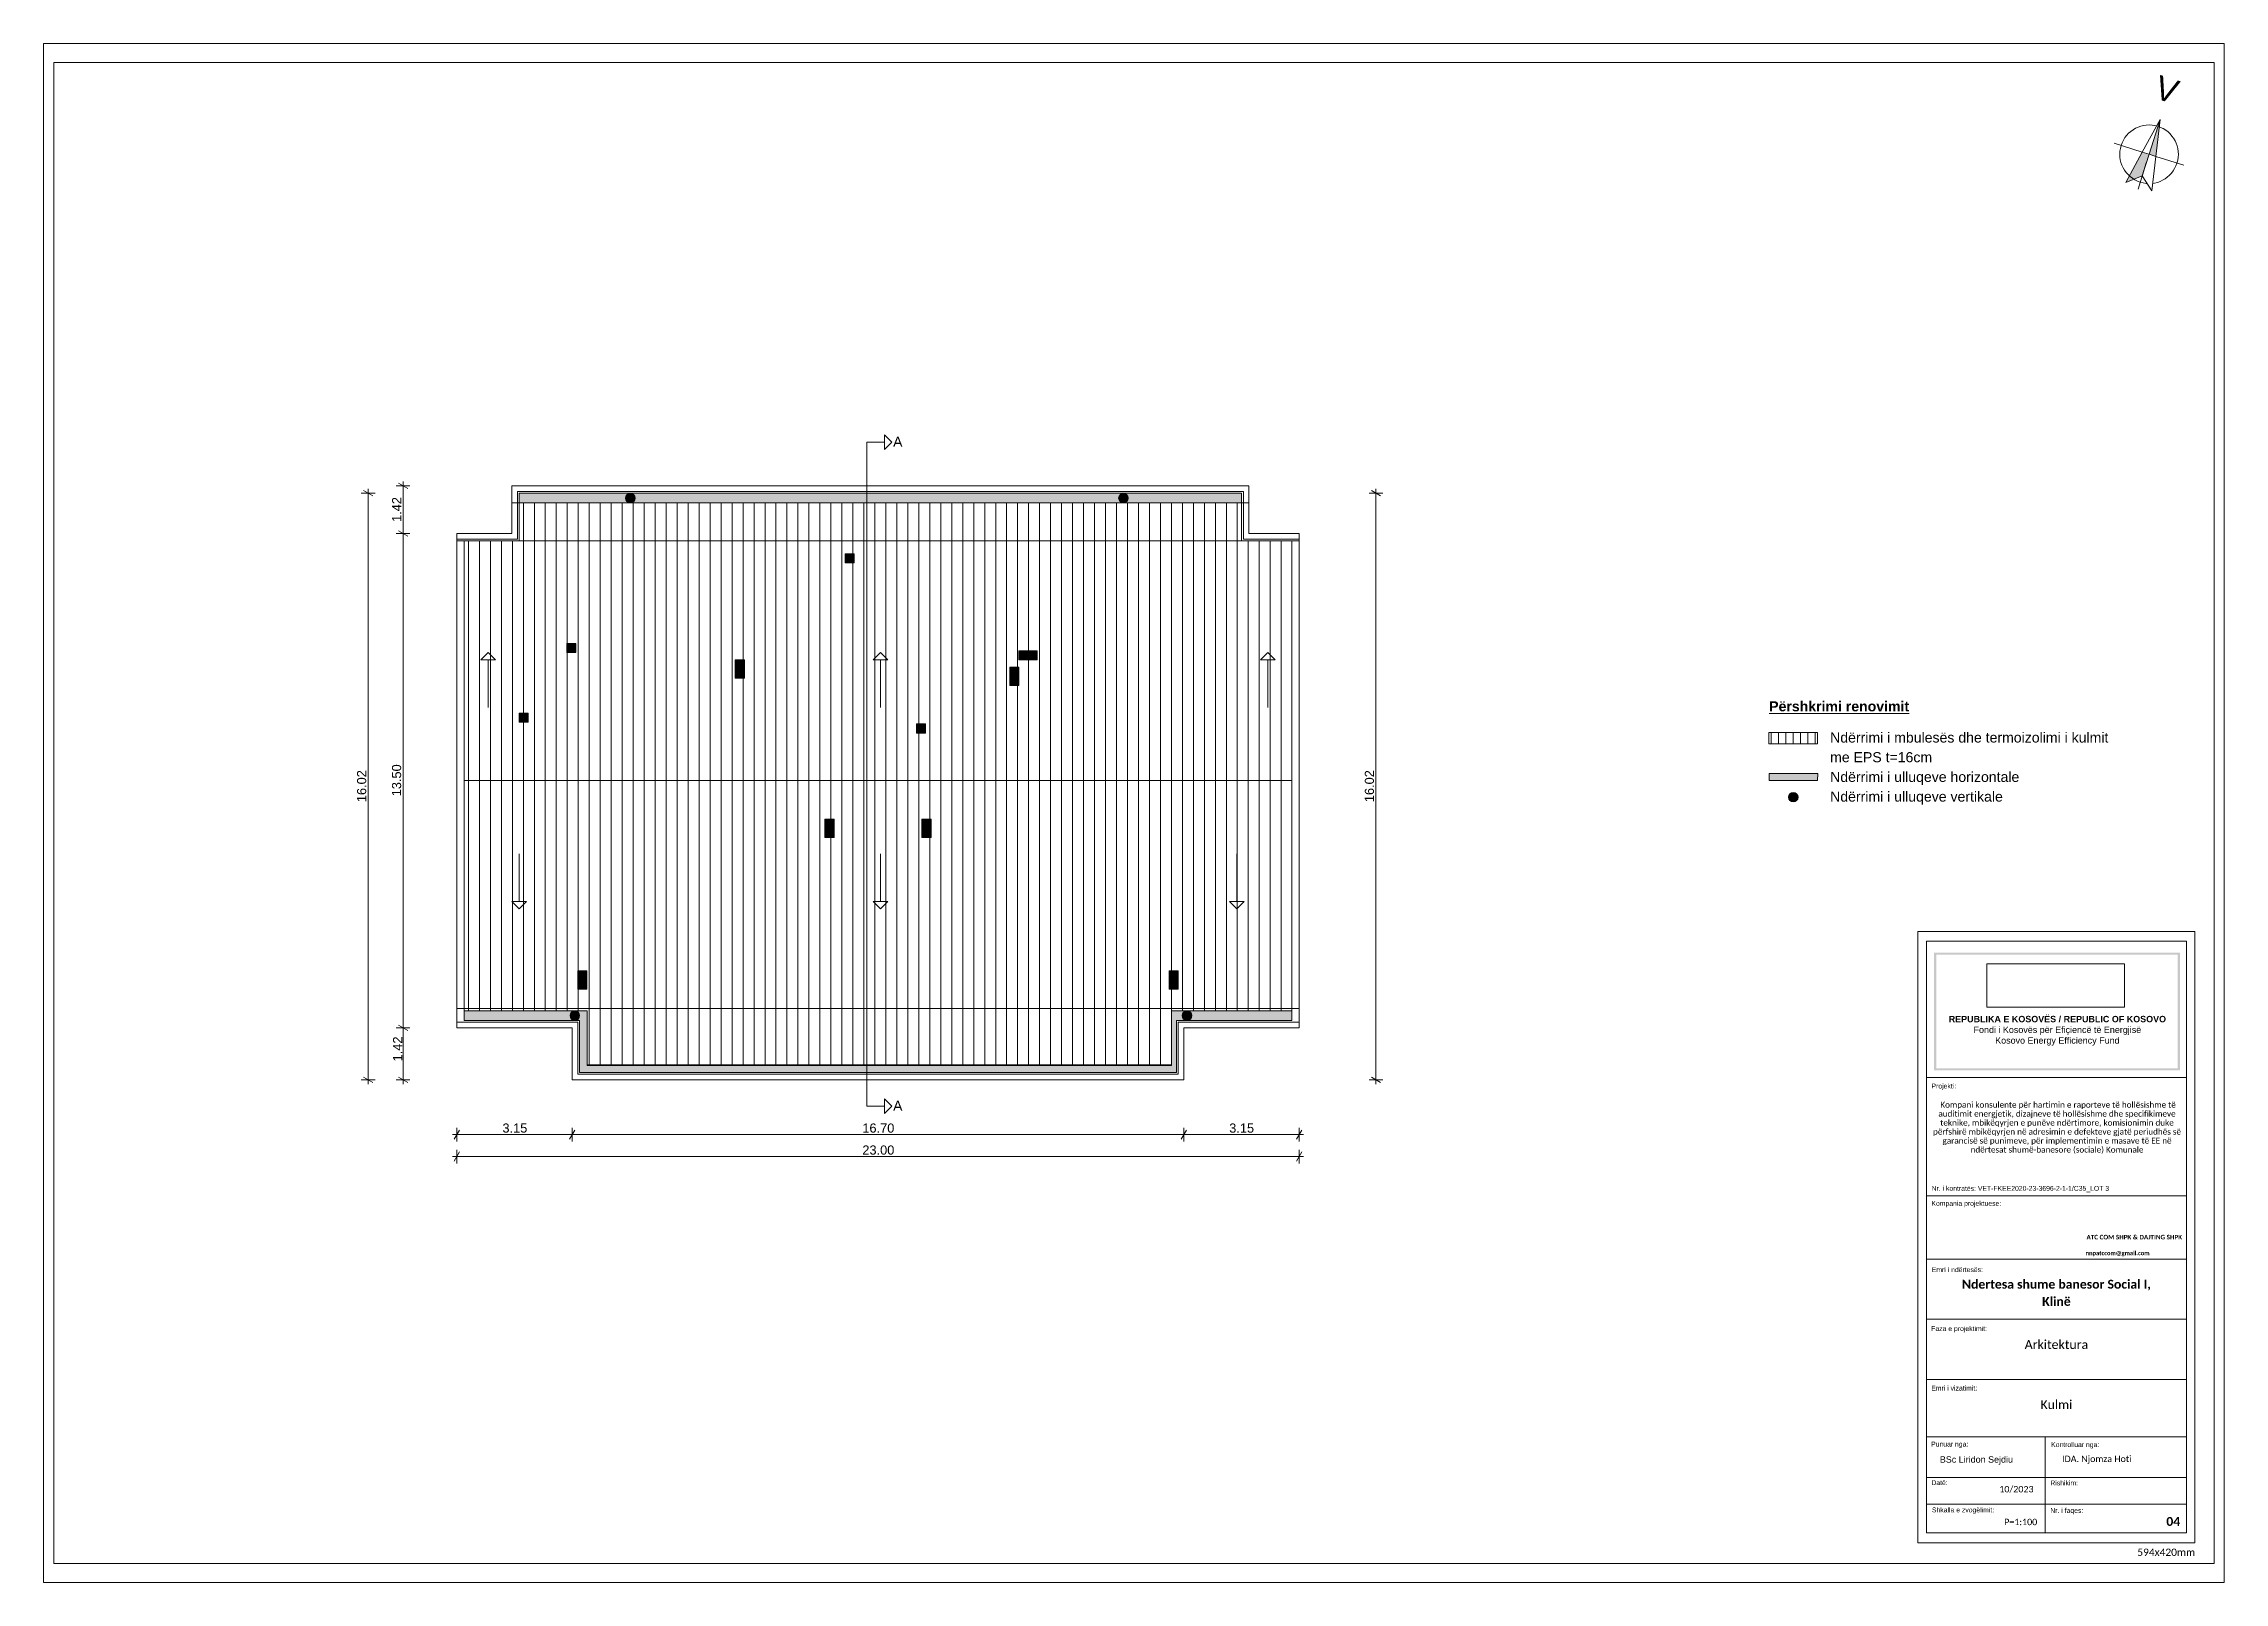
# Paper-space layout 'pdf' of a CAD drawing. Header units: feet, sheet in inches. Extents: x 0 to 16.5, y 0 to 11.6.
# The model-space entities are those that its viewports show. They can reach past a viewport. Long polylines and large blocks are cut down to what shows.
import ezdxf
from ezdxf.enums import TextEntityAlignment as Align

# ---------------------------------------------------------------- set-up
doc = ezdxf.new("R2010")
doc.units = ezdxf.units.FT
doc.header["$MEASUREMENT"] = 0
doc.header["$XCLIPFRAME"] = 0
doc.set_wipeout_variables(frame=1)
doc.linetypes.add('Dot & Dashed', pattern=[335.138881, 176.388884, -88.194442, 0, -70.555556])
doc.linetypes.add('Wipeout_Contour', pattern=[1000, 0, -1000])
for name, color, linetype, lineweight in [('Annotation - Text_Pen_No__1', 7, 'Continuous', 5), ('Dimensioning - General_Pen_No__1', 7, 'Continuous', 5), ('Dimensioning - General_Pen_No__41', 7, 'Continuous', 5), ('Exterior walls_Pen_No__1', 7, 'Continuous', 5), ('Exterior walls_Pen_No__20', 1, 'Continuous', 5), ('Interior - Furniture _Pen_No__1', 7, 'Continuous', 5), ('Shell - Roof_Pen_No__1', 7, 'Continuous', 5), ('Shell - Roof_Pen_No__21', 7, 'Continuous', 5), ('Structural - Bearing_Pen_No__1', 7, 'Continuous', 5), ('Text blocks_Pen_No__1', 7, 'Continuous', 5), ('Text blocks_Pen_No__20', 1, 'Continuous', 5)]:
    doc.layers.add(name, color=color, linetype=linetype, lineweight=lineweight)
for name, color, linetype, lineweight, true_color in [('Annotation - Text_Pen_No__61', 7, 'Continuous', 5, 0x6a6a6a), ('Exterior walls_Pen_No__102', 7, 'Continuous', 5, 0xcccccc), ('Shell - Roof_Pen_No__61', 7, 'Continuous', 5, 0x6a6a6a), ('Structural - Bearing_Pen_No__25', 7, 'Continuous', 5, 0x40a5ff), ('Structural - Bearing_Pen_No__62', 7, 'Continuous', 5, 0xaaaaaa), ('Structural - Bearing_Pen_No__86', 7, 'Continuous', 5, 0x5555ff), ('Structural - Bearing_Pen_No__89', 7, 'Continuous', 5, 0x71cebe)]:
    doc.layers.add(name, color=color, linetype=linetype, lineweight=lineweight, true_color=true_color)
for name, color, linetype in [('Dimensioning - General', 7, 'Continuous'), ('Drawing & Figure', 7, 'Continuous'), ('Exterior walls', 7, 'Continuous'), ('Interior - Furniture', 7, 'Continuous'), ('Shell - Roof', 7, 'Continuous'), ('Structural - Bearing', 7, 'Continuous')]:
    doc.layers.add(name, color=color, linetype=linetype)
doc.styles.add('GENERATED_STYLE_1', font='arial.ttf')
doc.styles.add('GENERATED_STYLE_2', font='arialbd.ttf')
doc.styles.add('GENERATED_STYLE_3', font='calibri.ttf')
doc.styles.add('GENERATED_STYLE_4', font='calibrib.ttf')
doc.styles.add('GENERATED_STYLE_5', font='calibril.ttf')
doc.dimstyles.new('GENERATED_STYLE__1', dxfattribs={"dimtxt": 250, "dimasz": 190, "dimexe": 0.18, "dimexo": 3, "dimgap": 0.09, "dimtad": 1, "dimtih": 1, "dimtoh": 1, "dimlfac": 0.001, "dimzin": 0, "dimdsep": 46, "dimtxsty": 'GENERATED_STYLE_1', "dimblk": 'ARROWHEAD_2', "dimblk1": 'ARROWHEAD_2', "dimblk2": 'ARROWHEAD_2', "dimcen": 0.09, "dimclrd": 7, "dimclre": 7, "dimclrt": 7, "dimadec": 0, "dimazin": 0, "dimtfac": 1, "dimtdec": 4, "dimtmove": 0, "dimatfit": 3, "dimfxl": 1, "dimtolj": 1, "dimtzin": 0, "dimarcsym": 0})
doc.dimstyles.new('GENERATED_STYLE__2', dxfattribs={"dimtxt": 250, "dimasz": 190, "dimexe": 0.18, "dimexo": 3, "dimgap": 0.09, "dimtad": 1, "dimlfac": 0.001, "dimzin": 0, "dimdsep": 46, "dimtxsty": 'GENERATED_STYLE_1', "dimblk": 'ARROWHEAD_2', "dimblk1": 'ARROWHEAD_2', "dimblk2": 'ARROWHEAD_2', "dimcen": 0.09, "dimclrd": 7, "dimclre": 7, "dimclrt": 7, "dimadec": 0, "dimazin": 0, "dimtfac": 1, "dimtdec": 4, "dimtmove": 2, "dimatfit": 3, "dimfxl": 1, "dimtolj": 1, "dimtzin": 0, "dimarcsym": 0})
doc.dimstyles.new('GENERATED_STYLE__3', dxfattribs={"dimtxt": 250, "dimasz": 190, "dimexe": 0.18, "dimexo": 3, "dimgap": 0.09, "dimtad": 1, "dimlfac": 0.001, "dimzin": 0, "dimdsep": 46, "dimtxsty": 'GENERATED_STYLE_1', "dimblk": 'ARROWHEAD_2', "dimblk1": 'ARROWHEAD_2', "dimblk2": 'ARROWHEAD_2', "dimcen": 0.09, "dimclrd": 7, "dimclre": 7, "dimclrt": 7, "dimadec": 0, "dimazin": 0, "dimtfac": 1, "dimtdec": 4, "dimtmove": 0, "dimatfit": 3, "dimfxl": 1, "dimtolj": 1, "dimtzin": 0, "dimarcsym": 0})
picture_1 = doc.add_image_def('image1.png', size_in_pixel=(354, 134))

# ---------------------------------------------------------------- blocks, each defined once
blk = doc.blocks.new('Slab_1', base_point=(2576682, -107809))
at = {"layer": 'Structural - Bearing_Pen_No__89', "color": 123, "linetype": 'Continuous', "lineweight": 5, "true_color": 0x71cebe, "flags": 128}
blk.add_lwpolyline([(2576682, -107809), (2579832, -107809), (2579832, -109229), (2596532, -109229), (2596532, -107809), (2599682, -107809), (2599682, -107288), (2576682, -107288)], close=True, dxfattribs=at)
blk = doc.blocks.new('Slab_2', base_point=(2599682, -94509))
at = {"layer": 'Structural - Bearing_Pen_No__89', "color": 123, "linetype": 'Continuous', "lineweight": 5, "true_color": 0x71cebe, "flags": 128}
blk.add_lwpolyline([(2599682, -94509), (2599682, -94309), (2598312, -94309), (2598312, -93470), (2578182, -93470), (2578182, -94309), (2576682, -94309), (2576682, -94509)], close=True, dxfattribs=at)
blk = doc.blocks.new('Wall_1', base_point=(2576682, -107809))
at = {"layer": 'Exterior walls_Pen_No__1', "color": 7, "linetype": 'Continuous', "lineweight": 5, "flags": 128}
for points in [[(2579982, -107659), (2576682, -107659)], [(2576682, -107659), (2576682, -107809)], [(2576682, -107809), (2579832, -107809)]]:
    blk.add_lwpolyline(points, dxfattribs=at)
blk = doc.blocks.new('Wall_2', base_point=(2579832, -107809))
at = {"layer": 'Exterior walls_Pen_No__1', "color": 7, "linetype": 'Continuous', "lineweight": 5, "flags": 128}
for points in [[(2579982, -109079), (2579982, -107659)], [(2579832, -107809), (2579832, -109229)]]:
    blk.add_lwpolyline(points, dxfattribs=at)
blk = doc.blocks.new('Wall_3', base_point=(2579832, -109229))
at = {"layer": 'Exterior walls_Pen_No__1', "color": 7, "linetype": 'Continuous', "lineweight": 5, "flags": 128}
for points in [[(2579832, -109229), (2596532, -109229)], [(2596382, -109079), (2579982, -109079)]]:
    blk.add_lwpolyline(points, dxfattribs=at)
blk = doc.blocks.new('Wall_4', base_point=(2596532, -109229))
at = {"layer": 'Exterior walls_Pen_No__1', "color": 7, "linetype": 'Continuous', "lineweight": 5, "flags": 128}
for points in [[(2596382, -107659), (2596382, -109079)], [(2596532, -109229), (2596532, -107809)]]:
    blk.add_lwpolyline(points, dxfattribs=at)
blk = doc.blocks.new('Wall_5', base_point=(2596532, -107809))
at = {"layer": 'Exterior walls_Pen_No__1', "color": 7, "linetype": 'Continuous', "lineweight": 5, "flags": 128}
for points in [[(2599682, -107659), (2596382, -107659)], [(2599682, -107809), (2599682, -107659)], [(2596532, -107809), (2599682, -107809)]]:
    blk.add_lwpolyline(points, dxfattribs=at)
blk = doc.blocks.new('Wall_6', base_point=(2599682, -94309))
at = {"layer": 'Exterior walls_Pen_No__1', "color": 7, "linetype": 'Continuous', "lineweight": 5, "flags": 128}
for points in [[(2598162, -94459), (2599682, -94459)], [(2599682, -94309), (2598312, -94309)], [(2599682, -94459), (2599682, -94309)]]:
    blk.add_lwpolyline(points, dxfattribs=at)
blk = doc.blocks.new('Wall_7', base_point=(2598312, -94309))
at = {"layer": 'Exterior walls_Pen_No__1', "color": 7, "linetype": 'Continuous', "lineweight": 5, "flags": 128}
for points in [[(2598162, -93159), (2598162, -94459)], [(2598312, -94309), (2598312, -93009)]]:
    blk.add_lwpolyline(points, dxfattribs=at)
blk = doc.blocks.new('Wall_8', base_point=(2598312, -93009))
at = {"layer": 'Exterior walls_Pen_No__1', "color": 7, "linetype": 'Continuous', "lineweight": 5, "flags": 128}
for points in [[(2598312, -93009), (2578182, -93009)], [(2578332, -93159), (2598162, -93159)]]:
    blk.add_lwpolyline(points, dxfattribs=at)
blk = doc.blocks.new('Wall_9', base_point=(2578182, -93009))
at = {"layer": 'Exterior walls_Pen_No__1', "color": 7, "linetype": 'Continuous', "lineweight": 5, "flags": 128}
for points in [[(2578182, -93009), (2578182, -94309)], [(2578332, -94459), (2578332, -93159)]]:
    blk.add_lwpolyline(points, dxfattribs=at)
blk = doc.blocks.new('Wall_10', base_point=(2578182, -94309))
at = {"layer": 'Exterior walls_Pen_No__1', "color": 7, "linetype": 'Continuous', "lineweight": 5, "flags": 128}
for points in [[(2578182, -94309), (2576682, -94309)], [(2576682, -94309), (2576682, -94459)], [(2576682, -94459), (2578332, -94459)]]:
    blk.add_lwpolyline(points, dxfattribs=at)
blk = doc.blocks.new('North Symbol 22')
at = {"layer": 'Interior - Furniture', "linetype": 'Continuous', "lineweight": 0, "true_color": 0x000000}
blk.add_hatch(color=18, dxfattribs=at).paths.add_polyline_path([(0, 0), (0, 1000), (-194, 0)])
at = {"layer": 'Interior - Furniture _Pen_No__1', "color": 7, "linetype": 'Continuous', "lineweight": 5}
for p, q in [((0, 1000), (-194, 0)), ((0, 0), (0, 1000)), ((-194, 0), (0, 0))]:
    blk.add_line(p, q, dxfattribs=at)
for start, end in [(0, 180), (180, 0)]:
    blk.add_arc((0, 0), 800, start, end, dxfattribs=at)
at = {"layer": 'Interior - Furniture _Pen_No__1', "color": 7, "lineweight": 5, "style": 'GENERATED_STYLE_1'}
blk.add_attdef('txt', text='', height=650, dxfattribs=at).set_placement((0, 1323), align=Align.BOTTOM_CENTER)
at = {"color": 254, "linetype": 'Wipeout_Contour', "lineweight": 0, "ltscale": 1195.088182}
blk.add_wipeout([(0, 0), (0, 1000), (194, 0)], dxfattribs=at).dxf.layer = 'Interior - Furniture'
at = {"layer": 'Interior - Furniture _Pen_No__1', "color": 7, "linetype": 'Continuous', "lineweight": 5}
for p, q in [((0, 1000), (194, 0)), ((0, 0), (0, 1000)), ((194, 0), (0, 0))]:
    blk.add_line(p, q, dxfattribs=at)
at = {"color": 254, "linetype": 'Wipeout_Contour', "lineweight": 0, "ltscale": 1813.560114}
blk.add_wipeout([(0, 0), (0, -618), (-375, -927), (-194, 0)], dxfattribs=at).dxf.layer = 'Interior - Furniture'
at = {"layer": 'Interior - Furniture', "linetype": 'Continuous', "lineweight": 0, "true_color": 0x000000}
blk.add_hatch(color=18, dxfattribs=at).paths.add_polyline_path([(0, 0), (0, -618), (375, -927), (194, 0)])
at = {"layer": 'Interior - Furniture _Pen_No__1', "color": 7, "linetype": 'Continuous', "lineweight": 5}
for p, q in [((-194, 0), (-1000, 0)), ((-375, -927), (-194, 0)), ((-194, 0), (0, 0)), ((0, 0), (0, -618)), ((0, 0), (0, -618)), ((194, 0), (0, 0)), ((375, -927), (194, 0)), ((194, 0), (1000, 0)), ((0, -250), (0, -1000)), ((0, -618), (-375, -927)), ((0, -618), (375, -927))]:
    blk.add_line(p, q, dxfattribs=at)
blk = doc.blocks.new('*D13', base_point=(2247654, -76425))
at = {"layer": 'Dimensioning - General_Pen_No__1', "color": 7, "linetype": 'Continuous', "lineweight": 5, "transparency": 16777216}
for p, q in [((2576560, -110729), (2576682, -110729)), ((2576754, -110604), (2576610, -110854)), ((2576682, -110917), (2576682, -110542)), ((2576682, -110729), (2579832, -110729)), ((2579904, -110604), (2579760, -110854)), ((2579832, -110917), (2579832, -110542))]:
    blk.add_line(p, q, dxfattribs=at)
at = {"layer": 'Dimensioning - General_Pen_No__1', "color": 7, "lineweight": 5, "transparency": 16777216, "insert": (2577925, -110679), "char_height": 250, "attachment_point": 7, "style": 'GENERATED_STYLE_1'}
blk.add_mtext('\\A1;3.15', dxfattribs=at)
blk = doc.blocks.new('ARROWHEAD_2')
at = {"color": 0, "linetype": 'Continuous', "lineweight": 0}
for p, q in [((0, 0), (-1, 0)), ((-0.38, -0.66), (0.38, 0.66))]:
    blk.add_line(p, q, dxfattribs=at)
blk = doc.blocks.new('*D15', base_point=(2247654, -76425))
at = {"layer": 'Dimensioning - General_Pen_No__1', "color": 7, "linetype": 'Continuous', "lineweight": 5, "transparency": 16777216}
for p, q in [((2579904, -110604), (2579760, -110854)), ((2579832, -110917), (2579832, -110542)), ((2579832, -110729), (2596532, -110729)), ((2596604, -110604), (2596460, -110854)), ((2596532, -110917), (2596532, -110542))]:
    blk.add_line(p, q, dxfattribs=at)
at = {"layer": 'Dimensioning - General_Pen_No__1', "color": 7, "lineweight": 5, "transparency": 16777216, "insert": (2587755, -110679), "char_height": 250, "attachment_point": 7, "style": 'GENERATED_STYLE_1'}
blk.add_mtext('\\A1;16.70', dxfattribs=at)
blk = doc.blocks.new('*D16', base_point=(2247654, -76425))
at = {"layer": 'Dimensioning - General_Pen_No__1', "color": 7, "linetype": 'Continuous', "lineweight": 5, "transparency": 16777216}
for p, q in [((2596604, -110604), (2596460, -110854)), ((2596532, -110917), (2596532, -110542)), ((2596532, -110729), (2599682, -110729)), ((2599610, -110854), (2599754, -110604)), ((2599682, -110917), (2599682, -110542)), ((2599682, -110729), (2599805, -110729))]:
    blk.add_line(p, q, dxfattribs=at)
at = {"layer": 'Dimensioning - General_Pen_No__1', "color": 7, "lineweight": 5, "transparency": 16777216, "insert": (2597775, -110679), "char_height": 250, "attachment_point": 7, "style": 'GENERATED_STYLE_1'}
blk.add_mtext('\\A1;3.15', dxfattribs=at)
blk = doc.blocks.new('*D17', base_point=(2247654, -76425))
at = {"layer": 'Dimensioning - General_Pen_No__1', "color": 7, "linetype": 'Continuous', "lineweight": 5, "transparency": 16777216}
for p, q in [((2575087, -107737), (2575337, -107881)), ((2575400, -107809), (2575025, -107809)), ((2575212, -109229), (2575212, -107809)), ((2575400, -109229), (2575025, -109229)), ((2575087, -109157), (2575337, -109301)), ((2575212, -109351), (2575212, -109229))]:
    blk.add_line(p, q, dxfattribs=at)
at = {"layer": 'Dimensioning - General_Pen_No__1', "color": 7, "lineweight": 5, "transparency": 16777216, "insert": (2575187, -108729), "char_height": 250, "attachment_point": 7, "rotation": 90, "style": 'GENERATED_STYLE_1'}
blk.add_mtext('\\A1;1.42', dxfattribs=at)
blk = doc.blocks.new('*D18', base_point=(2247654, -76425))
at = {"layer": 'Dimensioning - General_Pen_No__1', "color": 7, "linetype": 'Continuous', "lineweight": 5, "transparency": 16777216}
for p, q in [((2575400, -94309), (2575025, -94309)), ((2575087, -94237), (2575337, -94381)), ((2575212, -107809), (2575212, -94309)), ((2575087, -107737), (2575337, -107881)), ((2575400, -107809), (2575025, -107809))]:
    blk.add_line(p, q, dxfattribs=at)
at = {"layer": 'Dimensioning - General_Pen_No__1', "color": 7, "lineweight": 5, "transparency": 16777216, "insert": (2575162, -101487), "char_height": 250, "attachment_point": 7, "rotation": 90, "style": 'GENERATED_STYLE_1'}
blk.add_mtext('\\A1;13.50', dxfattribs=at)
blk = doc.blocks.new('*D19', base_point=(2247654, -76425))
at = {"layer": 'Dimensioning - General_Pen_No__1', "color": 7, "linetype": 'Continuous', "lineweight": 5, "transparency": 16777216}
for p, q in [((2575212, -93009), (2575212, -92887)), ((2575400, -93009), (2575025, -93009)), ((2575337, -93081), (2575087, -92937)), ((2575212, -94309), (2575212, -93009)), ((2575400, -94309), (2575025, -94309)), ((2575087, -94237), (2575337, -94381))]:
    blk.add_line(p, q, dxfattribs=at)
at = {"layer": 'Dimensioning - General_Pen_No__1', "color": 7, "lineweight": 5, "transparency": 16777216, "insert": (2575162, -93992), "char_height": 250, "attachment_point": 7, "rotation": 90, "style": 'GENERATED_STYLE_1'}
blk.add_mtext('\\A1;1.42', dxfattribs=at)
blk = doc.blocks.new('*D20', base_point=(2247654, -76425))
at = {"layer": 'Dimensioning - General_Pen_No__1', "color": 7, "linetype": 'Continuous', "lineweight": 5, "transparency": 16777216}
for p, q in [((2601970, -93209), (2601595, -93209)), ((2601907, -93281), (2601657, -93137)), ((2601782, -93209), (2601782, -93087)), ((2601782, -109229), (2601782, -93209)), ((2601970, -109229), (2601595, -109229)), ((2601657, -109157), (2601907, -109301)), ((2601782, -109351), (2601782, -109229))]:
    blk.add_line(p, q, dxfattribs=at)
at = {"layer": 'Dimensioning - General_Pen_No__1', "color": 7, "lineweight": 5, "transparency": 16777216, "insert": (2601732, -101647), "char_height": 250, "attachment_point": 7, "rotation": 90, "style": 'GENERATED_STYLE_1'}
blk.add_mtext('\\A1;16.02', dxfattribs=at)
blk = doc.blocks.new('*D21', base_point=(2247654, -76425))
at = {"layer": 'Dimensioning - General_Pen_No__1', "color": 7, "linetype": 'Continuous', "lineweight": 5, "transparency": 16777216}
for p, q in [((2576560, -111329), (2576682, -111329)), ((2576754, -111204), (2576610, -111454)), ((2576682, -111517), (2576682, -111142)), ((2576682, -111329), (2599682, -111329)), ((2599610, -111454), (2599754, -111204)), ((2599682, -111517), (2599682, -111142)), ((2599682, -111329), (2599805, -111329))]:
    blk.add_line(p, q, dxfattribs=at)
at = {"layer": 'Dimensioning - General_Pen_No__1', "color": 7, "lineweight": 5, "transparency": 16777216, "insert": (2587755, -111279), "char_height": 250, "attachment_point": 7, "style": 'GENERATED_STYLE_1'}
blk.add_mtext('\\A1;23.00', dxfattribs=at)
blk = doc.blocks.new('*D22', base_point=(2247654, -76425))
at = {"layer": 'Dimensioning - General_Pen_No__1', "color": 7, "linetype": 'Continuous', "lineweight": 5, "transparency": 16777216}
for p, q in [((2574446, -93209), (2574071, -93209)), ((2574383, -93281), (2574133, -93137)), ((2574258, -93209), (2574258, -93087)), ((2574258, -109229), (2574258, -93209)), ((2574446, -109229), (2574071, -109229)), ((2574133, -109157), (2574383, -109301)), ((2574258, -109351), (2574258, -109229))]:
    blk.add_line(p, q, dxfattribs=at)
at = {"layer": 'Dimensioning - General_Pen_No__1', "color": 7, "lineweight": 5, "transparency": 16777216, "insert": (2574208, -101647), "char_height": 250, "attachment_point": 7, "rotation": 90, "style": 'GENERATED_STYLE_1'}
blk.add_mtext('\\A1;16.02', dxfattribs=at)
blk = doc.blocks.new('Line_1', base_point=(2588247, -99059))
at = {"layer": 'Shell - Roof_Pen_No__1', "color": 7, "linetype": 'Continuous', "lineweight": 5}
for p, q in [((2588247, -97559), (2588047, -97759)), ((2588247, -97559), (2588447, -97759)), ((2588447, -97759), (2588047, -97759))]:
    blk.add_line(p, q, dxfattribs=at)
at = {"layer": 'Shell - Roof_Pen_No__21', "color": 7, "linetype": 'Continuous', "lineweight": 5}
blk.add_line((2588247, -99059), (2588247, -97759), dxfattribs=at)
blk = doc.blocks.new('Line_2', base_point=(2588247, -103059))
at = {"layer": 'Shell - Roof_Pen_No__1', "color": 7, "linetype": 'Continuous', "lineweight": 5}
for p, q in [((2588247, -104559), (2588047, -104359)), ((2588047, -104359), (2588447, -104359)), ((2588247, -104559), (2588447, -104359))]:
    blk.add_line(p, q, dxfattribs=at)
at = {"layer": 'Shell - Roof_Pen_No__21', "color": 7, "linetype": 'Continuous', "lineweight": 5}
blk.add_line((2588247, -103059), (2588247, -104359), dxfattribs=at)
blk = doc.blocks.new('Line_3', base_point=(2598832, -99059))
at = {"layer": 'Shell - Roof_Pen_No__1', "color": 7, "linetype": 'Continuous', "lineweight": 5}
for p, q in [((2598832, -97559), (2598632, -97759)), ((2598832, -97559), (2599032, -97759)), ((2599032, -97759), (2598632, -97759))]:
    blk.add_line(p, q, dxfattribs=at)
at = {"layer": 'Shell - Roof_Pen_No__21', "color": 7, "linetype": 'Continuous', "lineweight": 5}
blk.add_line((2598832, -99059), (2598832, -97759), dxfattribs=at)
blk = doc.blocks.new('Line_4', base_point=(2577532, -99059))
at = {"layer": 'Shell - Roof_Pen_No__1', "color": 7, "linetype": 'Continuous', "lineweight": 5}
for p, q in [((2577532, -97559), (2577332, -97759)), ((2577532, -97559), (2577732, -97759)), ((2577732, -97759), (2577332, -97759))]:
    blk.add_line(p, q, dxfattribs=at)
at = {"layer": 'Shell - Roof_Pen_No__21', "color": 7, "linetype": 'Continuous', "lineweight": 5}
blk.add_line((2577532, -99059), (2577532, -97759), dxfattribs=at)
blk = doc.blocks.new('Line_5', base_point=(2578382, -103059))
at = {"layer": 'Shell - Roof_Pen_No__1', "color": 7, "linetype": 'Continuous', "lineweight": 5}
for p, q in [((2578382, -104559), (2578182, -104359)), ((2578182, -104359), (2578582, -104359)), ((2578382, -104559), (2578582, -104359))]:
    blk.add_line(p, q, dxfattribs=at)
at = {"layer": 'Shell - Roof_Pen_No__21', "color": 7, "linetype": 'Continuous', "lineweight": 5}
blk.add_line((2578382, -103059), (2578382, -104359), dxfattribs=at)
blk = doc.blocks.new('Line_6', base_point=(2597982, -103059))
at = {"layer": 'Shell - Roof_Pen_No__1', "color": 7, "linetype": 'Continuous', "lineweight": 5}
for p, q in [((2597982, -104559), (2597782, -104359)), ((2597782, -104359), (2598182, -104359)), ((2597982, -104559), (2598182, -104359))]:
    blk.add_line(p, q, dxfattribs=at)
at = {"layer": 'Shell - Roof_Pen_No__21', "color": 7, "linetype": 'Continuous', "lineweight": 5}
blk.add_line((2597982, -103059), (2597982, -104359), dxfattribs=at)
blk = doc.blocks.new('Line_7', base_point=(2587881, -91813))
at = {"layer": 'Exterior walls_Pen_No__20', "color": 1, "linetype": 'Continuous', "lineweight": 5}
for p, q in [((2588557, -91813), (2588357, -91613)), ((2588357, -92013), (2588357, -91613)), ((2587881, -91813), (2588357, -91813)), ((2588557, -91813), (2588357, -92013))]:
    blk.add_line(p, q, dxfattribs=at)
blk = doc.blocks.new('Line_8', base_point=(2587881, -109953))
at = {"layer": 'Exterior walls_Pen_No__20', "color": 1, "linetype": 'Continuous', "lineweight": 5}
for p, q in [((2587881, -109953), (2588357, -109953)), ((2588557, -109953), (2588357, -109753)), ((2588357, -110153), (2588357, -109753)), ((2588557, -109953), (2588357, -110153))]:
    blk.add_line(p, q, dxfattribs=at)

msp = doc.modelspace()

# ---------------------------------------------------------------- hatches: boundary and pattern name
at = {"layer": 'Exterior walls_Pen_No__102', "linetype": 'Continuous', "lineweight": 5, "true_color": 0xcccccc}
for points in [[(2587532.326, -95109.236), (2587282.326, -95109.236), (2587282.326, -94859.236), (2587532.326, -94859.236)], [(2579932.326, -97559.236), (2579682.326, -97559.236), (2579682.326, -97309.236), (2579932.326, -97309.236)], [(2592032.326, -97759.236), (2592032.326, -97509.236), (2592532.326, -97509.236), (2592532.326, -97759.236)], [(2584532.326, -98259.236), (2584282.326, -98259.236), (2584282.326, -97759.236), (2584532.326, -97759.236)], [(2592032.326, -98459.236), (2591782.326, -98459.236), (2591782.326, -97959.236), (2592032.326, -97959.236)], [(2578632.326, -99462.267), (2578382.326, -99462.267), (2578382.326, -99212.267), (2578632.326, -99212.267)], [(2589482.326, -99759.236), (2589232.326, -99759.236), (2589232.326, -99509.236), (2589482.326, -99509.236)], [(2586982.326, -102609.236), (2586732.326, -102609.236), (2586732.326, -102109.236), (2586982.326, -102109.236)], [(2589632.326, -102609.236), (2589382.326, -102609.236), (2589382.326, -102109.236), (2589632.326, -102109.236)], [(2580232.326, -106759.236), (2579982.326, -106759.236), (2579982.326, -106259.236), (2580232.326, -106259.236)], [(2596382.326, -106759.236), (2596132.326, -106759.236), (2596132.326, -106259.236), (2596382.326, -106259.236)]]:
    msp.add_hatch(color=254, dxfattribs=at).paths.add_polyline_path(points)
at = {"layer": 'Structural - Bearing_Pen_No__1', "linetype": 'Continuous', "lineweight": 5}
for points in [[(2581417.414, -93470.206, -1), (2581417.414, -93209.237, -1)], [(2594885.168, -93470.206, -1), (2594885.168, -93209.237, -1)], [(2613180.692, -101642.487, -1), (2613180.692, -101381.518, -1)], [(2579902.925, -107609.237, -1), (2579902.925, -107348.267, -1)], [(2596621.31, -107609.237, -1), (2596621.31, -107348.267, -1)]]:
    msp.add_hatch(color=7, dxfattribs=at).paths.add_polyline_path(points)
at = {"layer": 'Structural - Bearing_Pen_No__25', "linetype": 'Continuous', "lineweight": 5, "true_color": 0x40a5ff}
for points in [[(2598112.49, -93470.206), (2578382.326, -93470.206), (2578382.326, -93209.237), (2598112.49, -93209.237)], [(2613845.968, -101058.471), (2613847.471, -100863.213), (2612520.152, -100863.213), (2612520.152, -101058.471)], [(2576882.326, -107609.237), (2580032.326, -107609.237), (2580032.326, -108824.575), (2580032.326, -109029.237), (2596332.326, -109029.237), (2596332.326, -108824.575), (2596332.326, -107609.237), (2599482.326, -107609.237), (2599482.326, -107348.267), (2596332.326, -107348.267), (2596201.38, -107348.267), (2596201.38, -108824.575), (2580238.704, -108824.575), (2580238.704, -107609.237), (2580238.704, -107347.443), (2580032.326, -107347.443), (2576882.326, -107347.443)]]:
    msp.add_hatch(color=161, dxfattribs=at).paths.add_polyline_path(points)
at = {"layer": 'Structural - Bearing_Pen_No__62', "linetype": 'Continuous', "lineweight": 5, "true_color": 0xaaaaaa}
h = msp.add_hatch(dxfattribs=at)
h.set_pattern_fill('SOLDIER_COURSE', color=253, style=0, pattern_type=2)
h.set_pattern_definition([(90, (2591696.33, -98280.23), (300, 0), [])])
h.paths.add_polyline_path([(2576882.326, -101059.237), (2576882.326, -94509.237), (2578382.326, -94509.236), (2578382.326, -93470.206), (2598112.49, -93470.206), (2598112.49, -94509.236), (2599482.326, -94509.237), (2599482.326, -101059.237)])
h = msp.add_hatch(dxfattribs=at)
h.set_pattern_fill('SOLDIER_COURSE', color=253, style=0, pattern_type=2)
h.set_pattern_definition([(90, (2613174.78, -99900.89), (-200, 0), [])])
h.paths.add_polyline_path([(2613838.454, -99747.1), (2612511.109, -99747.1), (2612511.109, -100054.677), (2613838.454, -100054.677)])
h = msp.add_hatch(dxfattribs=at)
h.set_pattern_fill('SOLDIER_COURSE', color=253, style=0, pattern_type=2)
h.set_pattern_definition([(270, (2591696.33, -103838.24), (300, 0), [])])
h.paths.add_polyline_path([(2580238.704, -107347.443), (2580238.704, -108838.165), (2596201.38, -108838.165), (2596201.38, -107348.267), (2599482.326, -107348.267), (2599482.326, -101059.237), (2596332.326, -101059.237), (2580032.326, -101059.237), (2576882.326, -101059.237), (2576882.326, -107347.443)])
at = {"layer": 'Structural - Bearing_Pen_No__86', "linetype": 'Continuous', "lineweight": 5, "true_color": 0x5555ff}
for points in [[(2617026.978, -105756.958), (2618298.218, -105756.958), (2618298.218, -105814.576), (2617084.596, -105814.576), (2617084.596, -108840.724), (2617026.978, -108840.724)], [(2617637.115, -105814.576), (2617637.115, -105756.958), (2623738.882, -105756.958), (2623738.882, -108840.724), (2623681.264, -108840.724), (2623681.264, -105814.576)], [(2617026.978, -107789.957), (2617084.596, -107789.957), (2617084.596, -108918.121), (2618298.218, -108918.121), (2618298.218, -108975.739), (2617026.978, -108975.739)], [(2617637.115, -108975.739), (2617637.115, -108918.121), (2623681.264, -108918.121), (2623681.264, -107789.957), (2623738.882, -107789.957), (2623738.882, -108975.739)]]:
    msp.add_hatch(color=173, dxfattribs=at).paths.add_polyline_path(points)

# ---------------------------------------------------------------- linework, layer by layer
at = {"layer": 'Exterior walls_Pen_No__1', "color": 7, "linetype": 'Continuous', "lineweight": 5, "flags": 128}
for points in [[(2587532.326, -95109.236), (2587282.326, -95109.236), (2587282.326, -94859.236), (2587532.326, -94859.236)], [(2579932.326, -97559.236), (2579682.326, -97559.236), (2579682.326, -97309.236), (2579932.326, -97309.236)], [(2592032.326, -97759.236), (2592032.326, -97509.236), (2592532.326, -97509.236), (2592532.326, -97759.236)], [(2584532.326, -98259.236), (2584282.326, -98259.236), (2584282.326, -97759.236), (2584532.326, -97759.236)], [(2592032.326, -98459.236), (2591782.326, -98459.236), (2591782.326, -97959.236), (2592032.326, -97959.236)], [(2578632.326, -99462.267), (2578382.326, -99462.267), (2578382.326, -99212.267), (2578632.326, -99212.267)], [(2589482.326, -99759.236), (2589232.326, -99759.236), (2589232.326, -99509.236), (2589482.326, -99509.236)], [(2586982.326, -102609.236), (2586732.326, -102609.236), (2586732.326, -102109.236), (2586982.326, -102109.236)], [(2589632.326, -102609.236), (2589382.326, -102609.236), (2589382.326, -102109.236), (2589632.326, -102109.236)], [(2580232.326, -106759.236), (2579982.326, -106759.236), (2579982.326, -106259.236), (2580232.326, -106259.236)], [(2596382.326, -106759.236), (2596132.326, -106759.236), (2596132.326, -106259.236), (2596382.326, -106259.236)]]:
    msp.add_lwpolyline(points, close=True, dxfattribs=at)
at = {"layer": 'Exterior walls_Pen_No__20', "color": 1, "linetype": 'Dot & Dashed', "lineweight": 5}
msp.add_line((2587881.214, -109952.829), (2587881.214, -91812.772), dxfattribs=at)
at = {"layer": 'Shell - Roof_Pen_No__1', "color": 7, "linetype": 'Continuous', "lineweight": 5}
for p, q in [((2616584.355, -105181.538), (2624150.32, -105181.538)), ((2616584.355, -112404.847), (2616584.355, -105181.538)), ((2624150.32, -105181.538), (2624150.32, -121881.853)), ((2616814.827, -112404.847), (2616814.827, -105444.05)), ((2616814.827, -105444.05), (2623919.848, -105444.05)), ((2623919.848, -105444.05), (2623919.848, -112404.847)), ((2623919.848, -109168.679), (2616814.827, -109168.679)), ((2616814.827, -121611.386), (2616814.827, -109734.041)), ((2623919.848, -109734.041), (2623919.848, -121611.386)), ((2623919.848, -112404.847), (2616814.827, -112404.847)), ((2623919.848, -112404.847), (2616814.827, -112404.847)), ((2623919.848, -114133.012), (2616814.827, -114133.012)), ((2623919.848, -115775.137), (2616814.827, -115775.137)), ((2623919.848, -117417.262), (2616814.827, -117417.262)), ((2623919.848, -118989.487), (2616814.827, -118989.487)), ((2620058.664, -118989.487), (2620058.664, -121611.386)), ((2623919.848, -120096.516), (2616814.827, -120096.516)), ((2623919.848, -120824.369), (2616814.827, -120824.369)), ((2624150.32, -121881.853), (2616584.355, -121881.853)), ((2623919.848, -121611.386), (2616814.827, -121611.386))]:
    msp.add_line(p, q, dxfattribs=at)
at = {"layer": 'Shell - Roof_Pen_No__21', "color": 7, "linetype": 'Continuous', "lineweight": 5}
for p, q in [((2565673.367, -81442.756), (2624673.367, -81442.756)), ((2565673.367, -122442.756), (2565673.367, -81442.756)), ((2624673.367, -122442.756), (2624673.367, -81442.756)), ((2624673.367, -122442.756), (2624673.367, -81442.756)), ((2565673.367, -122442.756), (2624673.367, -122442.756))]:
    msp.add_line(p, q, dxfattribs=at)
at = {"layer": 'Shell - Roof_Pen_No__61', "color": 251, "linetype": 'Continuous', "lineweight": 5, "true_color": 0x6a6a6a}
msp.add_line((2616584.355, -121881.853), (2616584.355, -109734.041), dxfattribs=at)
at = {"layer": 'Structural - Bearing_Pen_No__1', "color": 7, "linetype": 'Continuous', "lineweight": 5, "flags": 128}
for points in [[(2576682.326, -107809.237), (2579832.326, -107809.237), (2579832.326, -109229.237), (2596532.326, -109229.237), (2596532.326, -107809.237), (2599682.326, -107809.237), (2599682.326, -94309.237), (2598312.49, -94309.237), (2598312.49, -93009.237), (2578182.326, -93009.237), (2578182.326, -94309.237), (2576682.326, -94309.237)], [(2576882.326, -107609.237), (2580032.326, -107609.237), (2580032.326, -109029.237), (2596332.326, -109029.237), (2596332.326, -107609.237), (2599482.326, -107609.237), (2599482.326, -94509.237), (2598112.49, -94509.237), (2598112.49, -93209.237), (2578382.326, -93209.237), (2578382.326, -94509.237), (2576882.326, -94509.237)], [(2576882.326, -101059.237), (2576882.326, -94509.237), (2578382.326, -94509.236), (2578382.326, -93470.206), (2598112.49, -93470.206), (2598112.49, -94509.236), (2599482.326, -94509.237), (2599482.326, -101059.237)], [(2598112.49, -93470.206), (2578382.326, -93470.206), (2578382.326, -93209.237), (2598112.49, -93209.237)], [(2613838.454, -99747.1), (2612511.109, -99747.1), (2612511.109, -100054.677), (2613838.454, -100054.677)], [(2580238.704, -107347.443), (2580238.704, -108838.165), (2596201.38, -108838.165), (2596201.38, -107348.267), (2599482.326, -107348.267), (2599482.326, -101059.237), (2596332.326, -101059.237), (2580032.326, -101059.237), (2576882.326, -101059.237), (2576882.326, -107347.443)], [(2613845.968, -101058.471), (2613847.471, -100863.213), (2612520.152, -100863.213), (2612520.152, -101058.471)], [(2576882.326, -107609.237), (2580032.326, -107609.237), (2580032.326, -108824.575), (2580032.326, -109029.237), (2596332.326, -109029.237), (2596332.326, -108824.575), (2596332.326, -107609.237), (2599482.326, -107609.237), (2599482.326, -107348.267), (2596332.326, -107348.267), (2596201.38, -107348.267), (2596201.38, -108824.575), (2580238.704, -108824.575), (2580238.704, -107609.237), (2580238.704, -107347.443), (2580032.326, -107347.443), (2576882.326, -107347.443)]]:
    msp.add_lwpolyline(points, close=True, dxfattribs=at)
for points in [[(2581417.414, -93470.206, -1), (2581417.414, -93209.237, -1)], [(2594885.168, -93470.206, -1), (2594885.168, -93209.237, -1)], [(2613180.692, -101642.487, -1), (2613180.692, -101381.518, -1)], [(2579902.925, -107609.237, -1), (2579902.925, -107348.267, -1)], [(2596621.31, -107609.237, -1), (2596621.31, -107348.267, -1)]]:
    msp.add_lwpolyline(points, format="xyb", close=True, dxfattribs=at)

# ---------------------------------------------------------------- block references
at = {"layer": 'Exterior walls', "color": 1, "linetype": 'Continuous', "lineweight": 5}
for name, p in [('Line_7', (2587881.214, -91812.772)), ('Line_8', (2587881.214, -109952.829))]:
    msp.add_blockref(name, p, dxfattribs=at)
at = {"layer": 'Exterior walls', "color": 7, "lineweight": 5}
for name, p in [('Wall_8', (2598312.49, -93009.236)), ('Wall_9', (2578182.326, -93009.236)), ('Wall_7', (2598312.49, -94309.236)), ('Wall_10', (2578182.326, -94309.236)), ('Wall_6', (2599682.326, -94309.236)), ('Wall_1', (2576682.326, -107809.236)), ('Wall_2', (2579832.326, -107809.237)), ('Wall_4', (2596532.326, -109229.236)), ('Wall_5', (2596532.326, -107809.236)), ('Wall_3', (2579832.326, -109229.236))]:
    msp.add_blockref(name, p, dxfattribs=at)
at = {"layer": 'Interior - Furniture', "color": 104, "linetype": 'Continuous', "lineweight": 5, "true_color": 0x029e21}
ref = msp.add_blockref('North Symbol 22', (2622897.432, -83947.767), dxfattribs=dict(at, xscale=-0.9999999999999999, zscale=1000, rotation=342.5528115767323))
ref.add_attrib('txt', 'V', dxfattribs={"layer": 'Interior - Furniture _Pen_No__1', "color": 7, "lineweight": 5, "height": 650, "rotation": 342.55281158, "style": 'GENERATED_STYLE_1'}).set_placement((2623227.242, -82675.515), align=Align.BOTTOM_CENTER)
at = {"layer": 'Shell - Roof', "color": 7, "linetype": 'Continuous', "lineweight": 5}
for name, p in [('Line_4', (2577532.326, -99059.237)), ('Line_1', (2588247.408, -99059.237)), ('Line_3', (2598832.326, -99059.237)), ('Line_5', (2578382.326, -103059.237)), ('Line_2', (2588247.408, -103059.237)), ('Line_6', (2597982.326, -103059.237))]:
    msp.add_blockref(name, p, dxfattribs=at)
at = {"layer": 'Structural - Bearing', "color": 123, "linetype": 'Continuous', "lineweight": 5, "true_color": 0x71cebe}
for name, p in [('Slab_2', (2599682.326, -94509.237)), ('Slab_1', (2576682.326, -107809.236))]:
    msp.add_blockref(name, p, dxfattribs=at)

# ---------------------------------------------------------------- texts
at = {"layer": 'Annotation - Text_Pen_No__1', "color": 7, "style": 'GENERATED_STYLE_3'}
msp.add_text('IDA. Njomza Hoti', height=175, dxfattribs=at).set_placement((2620521.804, -119674.651))
at = {"layer": 'Annotation - Text_Pen_No__1', "color": 7, "linetype": 'Continuous', "lineweight": 5, "attachment_point": 2}
for s, insert, char_height, style in [('\\A1;REPUBLIKA E KOSOVËS / REPUBLIC OF KOSOVO\\P{\\fArial|b0|i0|c0|p34;Fondi i Kosovës për Efiçiencë të Energjisë\\PKosovo Energy Efficiency Fund\\P}', (2620393.801, -107484.903), 175, 'GENERATED_STYLE_2'), ('\\A1;ATC COM SHPK & DAJTING SHPK ', (2622494.396, -113466.994), 125, 'GENERATED_STYLE_4'), ('\\A1;Arkitektura', (2620367.337, -116342.297), 242.5, 'GENERATED_STYLE_3'), ('\\A1;Kulmi', (2620367.337, -117984.422), 242.5, 'GENERATED_STYLE_3'), ('\\A1;BSc Liridon Sejdiu', (2618182.296, -119516.292), 175, 'GENERATED_STYLE_1'), ('\\A1;10/2023', (2619274.671, -120327.557), 175, 'GENERATED_STYLE_3'), ('\\A1;P=1:100', (2619392.255, -121222.896), 175, 'GENERATED_STYLE_3'), ('\\A1; 04', (2623516.074, -121175.688), 242.5, 'GENERATED_STYLE_4')]:
    msp.add_mtext(s, dxfattribs=dict(at, insert=insert, char_height=char_height, style=style))
at = {"layer": 'Annotation - Text_Pen_No__1', "color": 7, "linetype": 'Continuous', "lineweight": 5, "insert": (2620384.303, -109833.239), "char_height": 160, "width": 6797.99537, "attachment_point": 2, "line_spacing_factor": 0.919632, "style": 'GENERATED_STYLE_5'}
msp.add_mtext('\\A1; Kompani konsulente për hartimin e raporteve të hollësishme të auditimit energjetik, dizajneve të hollësishme dhe specifikimeve teknike, mbikëqyrjen e punëve ndërtimore, komisionimin duke përfshirë mbikëqyrjen në adresimin e defekteve gjatë periudhës së garancisë së punimeve, për implementimin e masave të EE në ndërtesat shumë-banesore (sociale) Komunale', dxfattribs=at)
at = {"layer": 'Annotation - Text_Pen_No__1', "color": 7, "linetype": 'Continuous', "lineweight": 5, "insert": (2620367.337, -114694.711), "char_height": 242.5, "attachment_point": 2, "line_spacing_factor": 1.16153, "style": 'GENERATED_STYLE_4'}
msp.add_mtext('\\A1;Ndertesa shume banesor Social I, \\PKlinë', dxfattribs=at)
at = {"layer": 'Annotation - Text_Pen_No__61', "color": 251, "linetype": 'Continuous', "lineweight": 5, "true_color": 0x6a6a6a, "insert": (2623366.88, -122038.484), "char_height": 200, "attachment_point": 2, "style": 'GENERATED_STYLE_3'}
msp.add_mtext('\\A1;594x420mm', dxfattribs=at)
at = {"layer": 'Dimensioning - General_Pen_No__41', "color": 7, "linetype": 'Continuous', "lineweight": 5, "attachment_point": 7}
for s, insert, char_height, style in [('\\A1;{\\LPërshkrimi renovimit}', (2612522.607, -99170.252), 275, 'GENERATED_STYLE_2'), ('\\A1;Projekti:', (2616955.696, -109509.217), 133.375, 'GENERATED_STYLE_1'), ('\\A1;Kompania projektuese:', (2616954.788, -112714.56), 133.375, 'GENERATED_STYLE_1'), ('\\A1;Nr. i kontratës: VET-FKEE2020-23-3696-2-1-1/C35_LOT 3', (2616959.443, -112302.81), 133.375, 'GENERATED_STYLE_1'), ('\\A1;Emri i ndërtesës:', (2616963.353, -114486.766), 133.375, 'GENERATED_STYLE_1'), ('\\A1;Faza e projektimit:', (2616949.156, -116133.742), 133.375, 'GENERATED_STYLE_1'), ('\\A1;Emri i vizatimit:', (2616949.621, -117722.019), 133.375, 'GENERATED_STYLE_1'), ('\\A1;Punuar nga:', (2616945.461, -119290.581), 133.375, 'GENERATED_STYLE_1'), ('\\A1;Kontrolluar nga:', (2620223.098, -119303.758), 133.375, 'GENERATED_STYLE_1'), ('\\A1;Datë:', (2616953.466, -120305.367), 133.375, 'GENERATED_STYLE_1'), ('\\A1;Rishikim:', (2620201.304, -120313.589), 133.375, 'GENERATED_STYLE_1'), ('\\A1;Shkalla e zvogëlimit:', (2616968.301, -121087.97), 133.375, 'GENERATED_STYLE_1'), ('\\A1;Nr. i faqes:', (2620200.12, -121103.566), 133.375, 'GENERATED_STYLE_1')]:
    msp.add_mtext(s, dxfattribs=dict(at, insert=insert, char_height=char_height, style=style))
at = {"layer": 'Dimensioning - General_Pen_No__41', "color": 7, "linetype": 'Continuous', "lineweight": 5, "insert": (2621164.444, -114054.203), "char_height": 115, "attachment_point": 7, "line_spacing_factor": 0.922253, "style": 'GENERATED_STYLE_1'}
msp.add_mtext('\\A1;\\pt737.29,1517,2350.4,3281.9;{\\fCalibri|b1|i0|c0|p34;nnpatccom@gmail.com}', dxfattribs=at)
at = {"layer": 'Text blocks_Pen_No__1', "color": 7, "linetype": 'Continuous', "lineweight": 5, "insert": (2614187.087, -99743.341), "char_height": 275, "attachment_point": 1, "line_spacing_factor": 1.173462, "style": 'GENERATED_STYLE_1'}
msp.add_mtext('\\A1;Ndërrimi i mbulesës dhe termoizolimi i kulmit \\Pme EPS t=16cm\\PNdërrimi i ulluqeve horizontale\\PNdërrimi i ulluqeve vertikale ', dxfattribs=at)
at = {"layer": 'Text blocks_Pen_No__20', "color": 1, "linetype": 'Continuous', "lineweight": 5, "char_height": 275, "attachment_point": 3, "style": 'GENERATED_STYLE_1'}
for insert in [(2588851.232, -91663.876), (2588851.232, -109803.933)]:
    msp.add_mtext('\\A1;A', dxfattribs=dict(at, insert=insert))

# ---------------------------------------------------------------- dimensions: what is measured, and where the dimension line sits
at = {"layer": 'Dimensioning - General', "color": 7, "linetype": 'Continuous', "lineweight": 5}
dim = msp.add_linear_dim(base=(2575212.243, -93009.236), p1=(2576682.326, -94309.236), p2=(2588247.408, -93009.236), angle=90, text='1.42', dimstyle='GENERATED_STYLE__3', dxfattribs=at)
dim.commit()
dim.dimension.update_dxf_attribs({"geometry": '*D19', "text_midpoint": (2575037.243, -93667.103), "dimtype": 160, "text_rotation": 90})
for base, p1, p2, dimstyle, picture, middle in [((2574258.004, -93209.237), (2596532.326, -109229.236), (2598112.49, -93209.237), 'GENERATED_STYLE__3', '*D22', (2574083.004, -101226.664)), ((2601782.326, -93209.237), (2596532.326, -109229.236), (2598112.49, -93209.237), 'GENERATED_STYLE__3', '*D20', (2601607.326, -101226.664)), ((2575212.243, -94309.236), (2576682.326, -107809.236), (2576682.326, -94309.236), 'GENERATED_STYLE__3', '*D18', (2575037.243, -101066.664)), ((2575212.243, -107809.236), (2579832.326, -109229.236), (2576682.326, -107809.236), 'GENERATED_STYLE__2', '*D17', (2575062.243, -108404.743))]:
    dim = msp.add_linear_dim(base=base, p1=p1, p2=p2, angle=90, dimstyle=dimstyle, dxfattribs=at)
    dim.commit()
    dim.dimension.update_dxf_attribs({"geometry": picture, "text_midpoint": middle, "dimtype": 160, "text_rotation": 90})
for base, p1, p2, picture, middle in [((2579832.326, -110729.236), (2576682.326, -107809.236), (2579832.326, -109229.236), '*D13', (2578249.459, -110554.236)), ((2599682.326, -111329.236), (2576682.326, -107809.236), (2599682.326, -107809.237), '*D21', (2588174.898, -111154.236)), ((2599682.326, -110729.236), (2596532.326, -109229.236), (2599682.326, -107809.237), '*D16', (2598099.459, -110554.236)), ((2596532.326, -110729.236), (2579832.326, -109229.236), (2596532.326, -109229.236), '*D15', (2588174.898, -110554.236))]:
    dim = msp.add_linear_dim(base=base, p1=p1, p2=p2, dimstyle='GENERATED_STYLE__1', dxfattribs=at)
    dim.commit()
    dim.dimension.update_dxf_attribs({"geometry": picture, "text_midpoint": middle, "dimtype": 160})

# ---------------------------------------------------------------- pictures from other files: only their frames are drawn
at = {"layer": 'Drawing & Figure', "linetype": 'Continuous', "lineweight": 0}
image = msp.add_image(picture_1, insert=(2618466.355, -107249.658), size_in_units=(3758.688, 1183.979), dxfattribs=at)
image.set_boundary_path([(-0.5, -0.5), (353.5, 133.5)])

psp = doc.layouts.new('pdf')

# ---------------------------------------------------------------- viewports
at = {"layer": '0'}
psp.add_viewport(center=(8.228, 5.82), size=(16.494, 11.64132), view_center_point=(2595173.367, -101942.888), view_height=42036.72024, dxfattribs=at)

doc.saveas('drawing.dxf')
